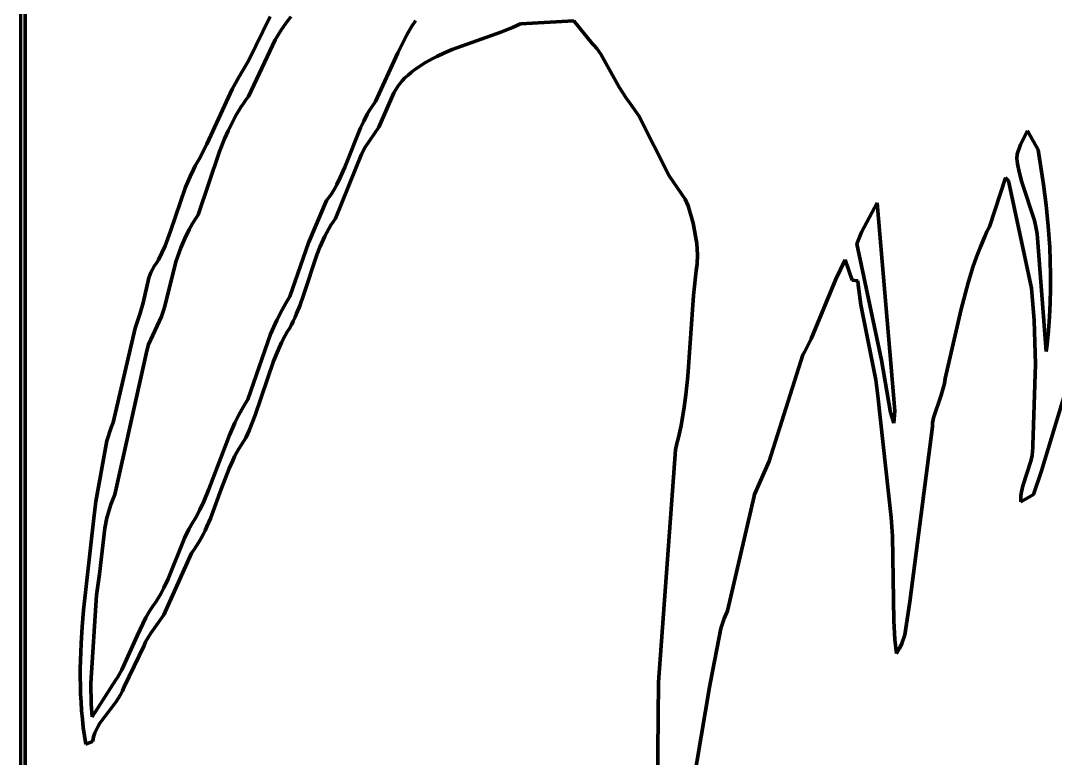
# Model space of a CAD drawing. Header units: millimetres. Extents: x 0 to 7.9, y 0 to 11.
# Drawn here: x 0 to 3.21, y 2.029 to 4.316 of the extents above; entities that cross this region are included whole.
import ezdxf

# ---------------------------------------------------------------- set-up
doc = ezdxf.new("R2010")
doc.units = ezdxf.units.MM
doc.layers.add('color#020202ff', color=7, linetype='CONTINUOUS', lineweight=100)
doc.layers.add('color#fefefeff', color=7, linetype='CONTINUOUS', lineweight=100)

msp = doc.modelspace()

# ---------------------------------------------------------------- linework, layer by layer
at = {"layer": 'color#020202ff'}
for p, q in [((0, 0), (0, 11.0278)), ((0.0145, 11.0128), (0.0139, 2.3334)), ((0.7066, 4.1917), (0.7739, 4.3292)), ((0.8263, 4.3131), (0.8096, 4.2893)), ((0.8383, 4.3284), (0.8263, 4.3131)), ((1.2135, 4.2989), (1.225, 4.3161)), ((1.5501, 4.3062), (1.526, 4.2954)), ((1.7164, 4.316), (1.5501, 4.3062)), ((1.773, 4.2451), (1.7164, 4.316)), ((0.8096, 4.2893), (0.7897, 4.2563)), ((1.1698, 4.2168), (1.1976, 4.2722)), ((1.1976, 4.2722), (1.2135, 4.2989)), ((1.4891, 4.2806), (1.3389, 4.2265)), ((1.526, 4.2954), (1.4891, 4.2806)), ((0.7897, 4.2563), (0.7072, 4.0815)), ((1.7779, 4.24), (1.773, 4.2451)), ((1.787, 4.2295), (1.7779, 4.24)), ((1.1012, 4.0659), (1.1698, 4.2168)), ((1.2906, 4.2051), (1.2789, 4.1991)), ((1.3145, 4.2162), (1.2906, 4.2051)), ((1.3389, 4.2265), (1.3145, 4.2162)), ((1.7994, 4.2128), (1.787, 4.2295)), ((1.8569, 4.1099), (1.7994, 4.2128)), ((0.6875, 4.1586), (0.7066, 4.1917)), ((1.2446, 4.1793), (1.2336, 4.172)), ((1.2558, 4.1863), (1.2446, 4.1793)), ((1.2673, 4.1929), (1.2558, 4.1863)), ((1.2789, 4.1991), (1.2673, 4.1929)), ((0.6559, 4.1043), (0.6763, 4.1408)), ((0.6763, 4.1408), (0.6875, 4.1586)), ((1.2017, 4.1476), (1.1921, 4.1387)), ((1.2121, 4.1562), (1.2017, 4.1476)), ((1.2227, 4.1643), (1.2121, 4.1562)), ((1.2336, 4.172), (1.2227, 4.1643)), ((1.1713, 4.114), (1.1575, 4.0924)), ((1.1832, 4.1292), (1.1713, 4.114)), ((1.1921, 4.1387), (1.1832, 4.1292)), ((1.8793, 4.0748), (1.8569, 4.1099)), ((0.5776, 3.9331), (0.6559, 4.1043)), ((0.7072, 4.0815), (0.6989, 4.0704)), ((1.1575, 4.0924), (1.111, 3.9856)), ((0.6832, 4.0475), (0.6759, 4.0357)), ((0.6909, 4.059), (0.6832, 4.0475)), ((0.6989, 4.0704), (0.6909, 4.059)), ((1.0812, 4.0362), (1.0875, 4.0463)), ((1.0875, 4.0463), (1.0941, 4.0562)), ((1.0941, 4.0562), (1.1012, 4.0659)), ((1.8909, 4.0598), (1.8793, 4.0748)), ((1.9175, 4.0206), (1.8909, 4.0598)), ((0.6689, 4.0238), (0.6622, 4.0118)), ((0.6759, 4.0357), (0.6689, 4.0238)), ((1.0641, 4.005), (1.0752, 4.026)), ((1.0752, 4.026), (1.0812, 4.0362)), ((2.0119, 3.8346), (1.9175, 4.0206)), ((0.6558, 3.9996), (0.6437, 3.9748)), ((0.6622, 4.0118), (0.6558, 3.9996)), ((1.0056, 3.8621), (1.054, 3.9836)), ((1.054, 3.9836), (1.0641, 4.005)), ((1.111, 3.9856), (1.0687, 3.9236)), ((0.6325, 3.9496), (0.6171, 3.911)), ((0.6437, 3.9748), (0.6325, 3.9496)), ((3.1235, 3.9749), (3.1013, 3.9321)), ((3.1569, 3.9153), (3.1235, 3.9749)), ((0.5533, 3.8868), (0.5776, 3.9331)), ((1.0687, 3.9236), (1.0577, 3.9023)), ((3.1013, 3.9321), (3.0912, 3.902)), ((0.5471, 3.8764), (0.5533, 3.8868)), ((0.6171, 3.911), (0.5501, 3.7141)), ((1.0577, 3.9023), (0.9769, 3.7028)), ((3.0912, 3.902), (3.0906, 3.8891)), ((3.0906, 3.8891), (3.0926, 3.8724)), ((3.1734, 3.8083), (3.1569, 3.9153)), ((0.5253, 3.8334), (0.5356, 3.8551)), ((0.5356, 3.8551), (0.5412, 3.8658)), ((0.5412, 3.8658), (0.5471, 3.8764)), ((0.9913, 3.8295), (1.0056, 3.8621)), ((3.0926, 3.8724), (3.0973, 3.8477)), ((0.5115, 3.8001), (0.5253, 3.8334)), ((0.9808, 3.8083), (0.9913, 3.8295)), ((2.0613, 3.7631), (2.0119, 3.8346)), ((3.0552, 3.8288), (3.005, 3.6773)), ((3.0648, 3.8199), (3.0552, 3.8288)), ((3.1356, 3.4866), (3.0648, 3.8199)), ((3.0973, 3.8477), (3.1061, 3.8155)), ((0.4648, 3.6632), (0.5115, 3.8001)), ((0.9628, 3.7776), (0.9691, 3.7877)), ((0.9691, 3.7877), (0.9751, 3.7979)), ((0.9751, 3.7979), (0.9808, 3.8083)), ((3.1061, 3.8155), (3.1453, 3.6961)), ((3.1814, 3.7438), (3.1734, 3.8083)), ((0.8925, 3.6269), (0.9492, 3.7581)), ((0.9492, 3.7581), (0.9562, 3.7678)), ((0.9562, 3.7678), (0.9628, 3.7776)), ((2.0707, 3.7424), (2.0613, 3.7631)), ((2.0865, 3.688), (2.0707, 3.7424)), ((2.6569, 3.751), (2.608, 3.6608)), ((2.6963, 3.2906), (2.6569, 3.751)), ((3.1877, 3.6791), (3.1814, 3.7438)), ((0.5442, 3.7053), (0.5332, 3.6873)), ((0.5501, 3.7141), (0.5442, 3.7053)), ((0.9694, 3.6923), (0.9623, 3.6816)), ((0.9769, 3.7028), (0.9694, 3.6923)), ((3.1453, 3.6961), (3.1507, 3.6715)), ((0.4477, 3.6182), (0.4648, 3.6632)), ((0.5229, 3.6689), (0.5091, 3.6405)), ((0.5332, 3.6873), (0.5229, 3.6689)), ((0.9493, 3.6596), (0.9434, 3.6484)), ((0.9556, 3.6707), (0.9493, 3.6596)), ((0.9623, 3.6816), (0.9556, 3.6707)), ((2.0977, 3.6253), (2.0865, 3.688)), ((2.608, 3.6608), (2.5942, 3.6245)), ((2.9976, 3.662), (2.9906, 3.6466)), ((3.005, 3.6773), (2.9976, 3.662)), ((3.1507, 3.6715), (3.1532, 3.6549)), ((3.1922, 3.6143), (3.1877, 3.6791)), ((0.5091, 3.6405), (0.4969, 3.6113)), ((0.9379, 3.637), (0.9276, 3.6137)), ((0.9434, 3.6484), (0.9379, 3.637)), ((2.9906, 3.6466), (2.9774, 3.6154)), ((3.1532, 3.6549), (3.1814, 3.2901)), ((0.4272, 3.5747), (0.4379, 3.5962)), ((0.4379, 3.5962), (0.4477, 3.6182)), ((0.4969, 3.6113), (0.4827, 3.5715)), ((0.8352, 3.4604), (0.8925, 3.6269)), ((0.9276, 3.6137), (0.9184, 3.5899)), ((2.0995, 3.59), (2.0977, 3.6253)), ((2.5942, 3.6245), (2.67, 3.2639)), ((2.9774, 3.6154), (2.9653, 3.5838)), ((3.1941, 3.571), (3.1922, 3.6143)), ((0.4145, 3.5548), (0.4214, 3.5641)), ((0.4214, 3.5641), (0.4272, 3.5747)), ((0.4827, 3.5715), (0.4461, 3.4281)), ((0.9184, 3.5899), (0.8785, 3.468)), ((2.0983, 3.5617), (2.0995, 3.59)), ((2.5576, 3.5746), (2.5292, 3.5143)), ((2.5792, 3.5112), (2.5576, 3.5746)), ((2.9653, 3.5838), (2.9541, 3.5519)), ((3.195, 3.5278), (3.1941, 3.571)), ((0.3975, 3.5193), (0.4035, 3.535)), ((0.4035, 3.535), (0.4085, 3.5451)), ((0.4085, 3.5451), (0.4145, 3.5548)), ((2.0932, 3.5214), (2.0955, 3.5405)), ((2.0955, 3.5405), (2.0983, 3.5617)), ((2.9541, 3.5519), (2.939, 3.5035)), ((0.3801, 3.4416), (0.3975, 3.5193)), ((2.0874, 3.4639), (2.0932, 3.5214)), ((2.5292, 3.5143), (2.4526, 3.3297)), ((2.5966, 3.5093), (2.5792, 3.5112)), ((2.5978, 3.4968), (2.5966, 3.5093)), ((2.939, 3.5035), (2.9172, 3.4216)), ((3.195, 3.4845), (3.195, 3.5278)), ((0.8785, 3.468), (0.8657, 3.4318)), ((2.6065, 3.4351), (2.5978, 3.4968)), ((3.144, 3.3861), (3.1356, 3.4866)), ((3.1939, 3.4412), (3.195, 3.4845)), ((0.3707, 3.4089), (0.3801, 3.4416)), ((0.8108, 3.4194), (0.8225, 3.4401)), ((0.8225, 3.4401), (0.8352, 3.4604)), ((2.0695, 3.2134), (2.0874, 3.4639)), ((2.6525, 3.2025), (2.6065, 3.4351)), ((3.1918, 3.398), (3.1939, 3.4412)), ((0.3555, 3.3632), (0.3707, 3.4089)), ((0.445, 3.4232), (0.437, 3.3992)), ((0.4461, 3.4281), (0.445, 3.4232)), ((0.7945, 3.3876), (0.8108, 3.4194)), ((0.8561, 3.408), (0.851, 3.3964)), ((0.8657, 3.4318), (0.8561, 3.408)), ((2.9172, 3.4216), (2.8681, 3.2068)), ((0.437, 3.3992), (0.397, 3.3121)), ((0.7752, 3.3442), (0.7945, 3.3876)), ((0.8397, 3.3734), (0.8335, 3.3621)), ((0.8455, 3.3848), (0.8397, 3.3734)), ((0.851, 3.3964), (0.8455, 3.3848)), ((3.1483, 3.2516), (3.144, 3.3861)), ((3.1885, 3.3548), (3.1918, 3.398)), ((0.2871, 3.0707), (0.3555, 3.3632)), ((0.7044, 3.1416), (0.7752, 3.3442)), ((0.8207, 3.3402), (0.8091, 3.3178)), ((0.827, 3.3513), (0.8207, 3.3402)), ((0.8335, 3.3621), (0.827, 3.3513)), ((3.1841, 3.3117), (3.1885, 3.3548)), ((0.397, 3.3121), (0.3918, 3.2924)), ((0.8091, 3.3178), (0.7985, 3.295)), ((2.4526, 3.3297), (2.4324, 3.2902)), ((3.1814, 3.2901), (3.1841, 3.3117)), ((0.3918, 3.2924), (0.2922, 2.8472)), ((0.7985, 3.295), (0.7842, 3.2601)), ((2.4269, 3.2805), (2.3222, 2.9504)), ((2.4324, 3.2902), (2.4269, 3.2805)), ((2.7115, 3.1064), (2.6963, 3.2906)), ((0.7842, 3.2601), (0.7273, 3.0929)), ((2.67, 3.2639), (2.6982, 3.1008)), ((3.1401, 2.9994), (3.1483, 3.2516)), ((2.0635, 3.1559), (2.0695, 3.2134)), ((2.6591, 3.1531), (2.6525, 3.2025)), ((2.866, 3.1908), (2.856, 3.155)), ((2.8681, 3.2068), (2.866, 3.1908)), ((3.2523, 3.2036), (3.1664, 2.9203)), ((2.0584, 3.1178), (2.0635, 3.1559)), ((2.7007, 2.7758), (2.6591, 3.1531)), ((2.856, 3.155), (2.8318, 3.0845)), ((0.677, 3.0937), (0.6901, 3.118)), ((0.6901, 3.118), (0.6971, 3.1299)), ((0.6971, 3.1299), (0.7044, 3.1416)), ((2.0523, 3.0798), (2.0584, 3.1178)), ((0.6648, 3.0689), (0.677, 3.0937)), ((0.7273, 3.0929), (0.7091, 3.0459)), ((2.6982, 3.1008), (2.7088, 3.068)), ((2.7088, 3.068), (2.7115, 3.1064)), ((2.8318, 3.0845), (2.8291, 3.0687)), ((0.2671, 3.0132), (0.2806, 3.0545)), ((0.2806, 3.0545), (0.2871, 3.0707)), ((0.6482, 3.0311), (0.6648, 3.0689)), ((2.0448, 3.0421), (2.0487, 3.0609)), ((2.0487, 3.0609), (2.0523, 3.0798)), ((2.8283, 3.0578), (2.758, 2.5142)), ((2.8291, 3.0687), (2.8283, 3.0578)), ((0.584, 2.863), (0.6482, 3.0311)), ((0.6989, 3.0228), (0.691, 3.0115)), ((0.7091, 3.0459), (0.6989, 3.0228)), ((2.036, 3.0046), (2.0406, 3.0233)), ((2.0406, 3.0233), (2.0448, 3.0421)), ((0.233, 2.8249), (0.2671, 3.0132)), ((0.6765, 2.9883), (0.6699, 2.9764)), ((0.6835, 3), (0.6765, 2.9883)), ((0.691, 3.0115), (0.6835, 3)), ((1.9788, 2.2647), (2.0309, 2.9859)), ((2.0309, 2.9859), (2.036, 3.0046)), ((3.1393, 2.9806), (3.1401, 2.9931)), ((3.1401, 2.9931), (3.1401, 2.9994)), ((0.6636, 2.9643), (0.6576, 2.952)), ((0.6699, 2.9764), (0.6636, 2.9643)), ((3.1333, 2.9502), (3.1375, 2.9683)), ((3.1375, 2.9683), (3.1393, 2.9806)), ((0.6465, 2.9271), (0.622, 2.863)), ((0.6576, 2.952), (0.6465, 2.9271)), ((2.3222, 2.9504), (2.2759, 2.8454)), ((3.1086, 2.8735), (3.1333, 2.9502)), ((3.1664, 2.9203), (3.1425, 2.8469)), ((0.5677, 2.8249), (0.584, 2.863)), ((0.622, 2.863), (0.5885, 2.7729)), ((3.1047, 2.8553), (3.1086, 2.8735)), ((0.2273, 2.7733), (0.233, 2.8249)), ((0.2836, 2.8268), (0.2798, 2.8164)), ((0.2877, 2.837), (0.2836, 2.8268)), ((0.2922, 2.8472), (0.2877, 2.837)), ((0.5559, 2.7999), (0.5677, 2.8249)), ((2.275, 2.8413), (2.1925, 2.4861)), ((2.2759, 2.8454), (2.275, 2.8413)), ((3.1028, 2.8304), (3.1032, 2.843)), ((3.103, 2.824), (3.1028, 2.8304)), ((3.1425, 2.8469), (3.103, 2.824)), ((3.1032, 2.843), (3.1047, 2.8553)), ((0.2732, 2.7955), (0.2676, 2.7744)), ((0.2798, 2.8164), (0.2732, 2.7955)), ((0.5431, 2.7753), (0.5559, 2.7999)), ((0.1948, 2.4884), (0.2273, 2.7733)), ((0.2676, 2.7744), (0.261, 2.7422)), ((0.5321, 2.7575), (0.5431, 2.7753)), ((0.5885, 2.7729), (0.5777, 2.7477)), ((2.7041, 2.7177), (2.7007, 2.7758)), ((0.261, 2.7422), (0.244, 2.5999)), ((0.5086, 2.7111), (0.5221, 2.7393)), ((0.5221, 2.7393), (0.5321, 2.7575)), ((0.5719, 2.7353), (0.5658, 2.7231)), ((0.5777, 2.7477), (0.5719, 2.7353)), ((0.4576, 2.5854), (0.5086, 2.7111)), ((0.5527, 2.6992), (0.5455, 2.6875)), ((0.5594, 2.7111), (0.5527, 2.6992)), ((0.5658, 2.7231), (0.5594, 2.7111)), ((2.7083, 2.4556), (2.7041, 2.7177)), ((0.5298, 2.6648), (0.4442, 2.4743)), ((0.5379, 2.676), (0.5298, 2.6648)), ((0.5455, 2.6875), (0.5379, 2.676)), ((0.244, 2.5999), (0.2347, 2.5346)), ((0.4443, 2.5571), (0.4576, 2.5854)), ((0.4238, 2.5208), (0.4345, 2.5387)), ((0.4345, 2.5387), (0.4443, 2.5571)), ((0.2347, 2.5346), (0.2176, 2.2616)), ((0.412, 2.5035), (0.418, 2.5121)), ((0.418, 2.5121), (0.4238, 2.5208)), ((2.758, 2.5142), (2.743, 2.4117)), ((0.1905, 2.4364), (0.1948, 2.4884)), ((0.388, 2.4655), (0.4018, 2.4886)), ((0.4018, 2.4886), (0.412, 2.5035)), ((0.4442, 2.4743), (0.4035, 2.4168)), ((2.1925, 2.4861), (2.1827, 2.4628)), ((0.3609, 2.4091), (0.388, 2.4655)), ((2.1827, 2.4628), (2.1721, 2.4311)), ((2.7123, 2.3976), (2.7083, 2.4556)), ((0.1873, 2.3845), (0.1905, 2.4364)), ((0.3134, 2.3028), (0.3609, 2.4091)), ((0.4035, 2.4168), (0.387, 2.3902)), ((2.1721, 2.4311), (2.1398, 2.2664)), ((2.743, 2.4117), (2.7336, 2.3847)), ((0.1861, 2.3585), (0.1873, 2.3845)), ((0.3826, 2.3792), (0.3214, 2.2506)), ((0.387, 2.3902), (0.3826, 2.3792)), ((2.7172, 2.3542), (2.7123, 2.3976)), ((2.7336, 2.3847), (2.7262, 2.3691)), ((0.1853, 2.3325), (0.1861, 2.3585)), ((2.7262, 2.3691), (2.7172, 2.3542)), ((0.0139, 2.3334), (0.0149, 0.015)), ((0.1849, 2.3065), (0.1853, 2.3325)), ((0.1848, 2.2806), (0.1849, 2.3065)), ((0.1852, 2.2546), (0.1848, 2.2806)), ((0.2951, 2.2719), (0.3, 2.2794)), ((0.3, 2.2794), (0.3134, 2.3028)), ((0.186, 2.2286), (0.1852, 2.2546)), ((0.2176, 2.2616), (0.2191, 2.1966)), ((0.222, 2.1575), (0.2951, 2.2719)), ((0.3214, 2.2506), (0.316, 2.2381)), ((1.9723, 1.6805), (1.9788, 2.2647)), ((2.1365, 2.25), (2.0763, 1.8892)), ((2.1398, 2.2664), (2.1365, 2.25)), ((0.1873, 2.2027), (0.186, 2.2286)), ((0.3097, 2.2261), (0.2949, 2.2035)), ((0.316, 2.2381), (0.3097, 2.2261)), ((0.1891, 2.1767), (0.1873, 2.2027)), ((0.2191, 2.1966), (0.222, 2.1575)), ((0.2949, 2.2035), (0.2459, 2.1382)), ((0.1914, 2.1508), (0.1891, 2.1767)), ((0.1943, 2.1249), (0.1914, 2.1508)), ((0.1978, 2.099), (0.1943, 2.1249)), ((0.239, 2.1266), (0.233, 2.1145)), ((0.2459, 2.1382), (0.239, 2.1266)), ((0.2019, 2.0731), (0.1978, 2.099)), ((0.2244, 2.0886), (0.2231, 2.0816)), ((0.2261, 2.0953), (0.2244, 2.0886)), ((0.2281, 2.1019), (0.2261, 2.0953)), ((0.2304, 2.1083), (0.2281, 2.1019)), ((0.233, 2.1145), (0.2304, 2.1083)), ((0.2231, 2.0816), (0.2019, 2.0731))]:
    msp.add_line(p, q, dxfattribs=at)
at = {"layer": 'color#fefefeff'}
for p, q in [((0.0139, 2.3334), (0.0145, 11.0128)), ((0.7739, 4.3292), (0.7066, 4.1917)), ((0.8096, 4.2893), (0.8263, 4.3131)), ((0.8263, 4.3131), (0.8383, 4.3284)), ((1.225, 4.3161), (1.2135, 4.2989)), ((1.526, 4.2954), (1.5501, 4.3062)), ((1.5501, 4.3062), (1.7164, 4.316)), ((1.7164, 4.316), (1.773, 4.2451)), ((0.7897, 4.2563), (0.8096, 4.2893)), ((1.1976, 4.2722), (1.1698, 4.2168)), ((1.2135, 4.2989), (1.1976, 4.2722)), ((1.3389, 4.2265), (1.4891, 4.2806)), ((1.4891, 4.2806), (1.526, 4.2954)), ((0.7072, 4.0815), (0.7897, 4.2563)), ((1.773, 4.2451), (1.7779, 4.24)), ((1.7779, 4.24), (1.787, 4.2295)), ((1.1698, 4.2168), (1.1012, 4.0659)), ((1.2789, 4.1991), (1.2906, 4.2051)), ((1.2906, 4.2051), (1.3145, 4.2162)), ((1.3145, 4.2162), (1.3389, 4.2265)), ((1.787, 4.2295), (1.7994, 4.2128)), ((1.7994, 4.2128), (1.8569, 4.1099)), ((0.7066, 4.1917), (0.6875, 4.1586)), ((1.2336, 4.172), (1.2446, 4.1793)), ((1.2446, 4.1793), (1.2558, 4.1863)), ((1.2558, 4.1863), (1.2673, 4.1929)), ((1.2673, 4.1929), (1.2789, 4.1991)), ((0.6763, 4.1408), (0.6559, 4.1043)), ((0.6875, 4.1586), (0.6763, 4.1408)), ((1.1921, 4.1387), (1.2017, 4.1476)), ((1.2017, 4.1476), (1.2121, 4.1562)), ((1.2121, 4.1562), (1.2227, 4.1643)), ((1.2227, 4.1643), (1.2336, 4.172)), ((1.1575, 4.0924), (1.1713, 4.114)), ((1.1713, 4.114), (1.1832, 4.1292)), ((1.1832, 4.1292), (1.1921, 4.1387)), ((1.8569, 4.1099), (1.8793, 4.0748)), ((0.6559, 4.1043), (0.5776, 3.9331)), ((0.6989, 4.0704), (0.7072, 4.0815)), ((1.111, 3.9856), (1.1575, 4.0924)), ((0.6759, 4.0357), (0.6832, 4.0475)), ((0.6832, 4.0475), (0.6909, 4.059)), ((0.6909, 4.059), (0.6989, 4.0704)), ((1.0875, 4.0463), (1.0812, 4.0362)), ((1.0941, 4.0562), (1.0875, 4.0463)), ((1.1012, 4.0659), (1.0941, 4.0562)), ((1.8793, 4.0748), (1.8909, 4.0598)), ((1.8909, 4.0598), (1.9175, 4.0206)), ((0.6622, 4.0118), (0.6689, 4.0238)), ((0.6689, 4.0238), (0.6759, 4.0357)), ((1.0752, 4.026), (1.0641, 4.005)), ((1.0812, 4.0362), (1.0752, 4.026)), ((1.9175, 4.0206), (2.0119, 3.8346)), ((0.6437, 3.9748), (0.6558, 3.9996)), ((0.6558, 3.9996), (0.6622, 4.0118)), ((1.054, 3.9836), (1.0056, 3.8621)), ((1.0641, 4.005), (1.054, 3.9836)), ((1.0687, 3.9236), (1.111, 3.9856)), ((0.6171, 3.911), (0.6325, 3.9496)), ((0.6325, 3.9496), (0.6437, 3.9748)), ((3.1013, 3.9321), (3.1235, 3.9749)), ((3.1235, 3.9749), (3.1569, 3.9153)), ((0.5776, 3.9331), (0.5533, 3.8868)), ((1.0577, 3.9023), (1.0687, 3.9236)), ((3.0912, 3.902), (3.1013, 3.9321)), ((0.5533, 3.8868), (0.5471, 3.8764)), ((0.5501, 3.7141), (0.6171, 3.911)), ((0.9769, 3.7028), (1.0577, 3.9023)), ((3.0906, 3.8891), (3.0912, 3.902)), ((3.0926, 3.8724), (3.0906, 3.8891)), ((3.1569, 3.9153), (3.1734, 3.8083)), ((0.5356, 3.8551), (0.5253, 3.8334)), ((0.5412, 3.8658), (0.5356, 3.8551)), ((0.5471, 3.8764), (0.5412, 3.8658)), ((1.0056, 3.8621), (0.9913, 3.8295)), ((3.0973, 3.8477), (3.0926, 3.8724)), ((0.5253, 3.8334), (0.5115, 3.8001)), ((0.9913, 3.8295), (0.9808, 3.8083)), ((2.0119, 3.8346), (2.0613, 3.7631)), ((3.005, 3.6773), (3.0552, 3.8288)), ((3.0552, 3.8288), (3.0648, 3.8199)), ((3.0648, 3.8199), (3.1356, 3.4866)), ((3.1061, 3.8155), (3.0973, 3.8477)), ((0.5115, 3.8001), (0.4648, 3.6632)), ((0.9691, 3.7877), (0.9628, 3.7776)), ((0.9751, 3.7979), (0.9691, 3.7877)), ((0.9808, 3.8083), (0.9751, 3.7979)), ((3.1453, 3.6961), (3.1061, 3.8155)), ((3.1734, 3.8083), (3.1814, 3.7438)), ((0.9492, 3.7581), (0.8925, 3.6269)), ((0.9562, 3.7678), (0.9492, 3.7581)), ((0.9628, 3.7776), (0.9562, 3.7678)), ((2.0613, 3.7631), (2.0707, 3.7424)), ((2.0707, 3.7424), (2.0865, 3.688)), ((2.608, 3.6608), (2.6569, 3.751)), ((2.6569, 3.751), (2.6963, 3.2906)), ((3.1814, 3.7438), (3.1877, 3.6791)), ((0.5332, 3.6873), (0.5442, 3.7053)), ((0.5442, 3.7053), (0.5501, 3.7141)), ((0.9623, 3.6816), (0.9694, 3.6923)), ((0.9694, 3.6923), (0.9769, 3.7028)), ((3.1507, 3.6715), (3.1453, 3.6961)), ((0.4648, 3.6632), (0.4477, 3.6182)), ((0.5091, 3.6405), (0.5229, 3.6689)), ((0.5229, 3.6689), (0.5332, 3.6873)), ((0.9434, 3.6484), (0.9493, 3.6596)), ((0.9493, 3.6596), (0.9556, 3.6707)), ((0.9556, 3.6707), (0.9623, 3.6816)), ((2.0865, 3.688), (2.0977, 3.6253)), ((2.5942, 3.6245), (2.608, 3.6608)), ((2.9906, 3.6466), (2.9976, 3.662)), ((2.9976, 3.662), (3.005, 3.6773)), ((3.1532, 3.6549), (3.1507, 3.6715)), ((3.1877, 3.6791), (3.1922, 3.6143)), ((0.4969, 3.6113), (0.5091, 3.6405)), ((0.9276, 3.6137), (0.9379, 3.637)), ((0.9379, 3.637), (0.9434, 3.6484)), ((2.9774, 3.6154), (2.9906, 3.6466)), ((3.1814, 3.2901), (3.1532, 3.6549)), ((0.4379, 3.5962), (0.4272, 3.5747)), ((0.4477, 3.6182), (0.4379, 3.5962)), ((0.4827, 3.5715), (0.4969, 3.6113)), ((0.8925, 3.6269), (0.8352, 3.4604)), ((0.9184, 3.5899), (0.9276, 3.6137)), ((2.0977, 3.6253), (2.0995, 3.59)), ((2.67, 3.2639), (2.5942, 3.6245)), ((2.9653, 3.5838), (2.9774, 3.6154)), ((3.1922, 3.6143), (3.1941, 3.571)), ((0.4214, 3.5641), (0.4145, 3.5548)), ((0.4272, 3.5747), (0.4214, 3.5641)), ((0.4461, 3.4281), (0.4827, 3.5715)), ((0.8785, 3.468), (0.9184, 3.5899)), ((2.0995, 3.59), (2.0983, 3.5617)), ((2.5292, 3.5143), (2.5576, 3.5746)), ((2.5576, 3.5746), (2.5792, 3.5112)), ((2.9541, 3.5519), (2.9653, 3.5838)), ((3.1941, 3.571), (3.195, 3.5278)), ((0.4035, 3.535), (0.3975, 3.5193)), ((0.4085, 3.5451), (0.4035, 3.535)), ((0.4145, 3.5548), (0.4085, 3.5451)), ((2.0955, 3.5405), (2.0932, 3.5214)), ((2.0983, 3.5617), (2.0955, 3.5405)), ((2.939, 3.5035), (2.9541, 3.5519)), ((0.3975, 3.5193), (0.3801, 3.4416)), ((2.0932, 3.5214), (2.0874, 3.4639)), ((2.4526, 3.3297), (2.5292, 3.5143)), ((2.5792, 3.5112), (2.5966, 3.5093)), ((2.5966, 3.5093), (2.5978, 3.4968)), ((2.9172, 3.4216), (2.939, 3.5035)), ((3.195, 3.5278), (3.195, 3.4845)), ((0.8657, 3.4318), (0.8785, 3.468)), ((2.5978, 3.4968), (2.6065, 3.4351)), ((3.1356, 3.4866), (3.144, 3.3861)), ((3.195, 3.4845), (3.1939, 3.4412)), ((0.3801, 3.4416), (0.3707, 3.4089)), ((0.8225, 3.4401), (0.8108, 3.4194)), ((0.8352, 3.4604), (0.8225, 3.4401)), ((2.0874, 3.4639), (2.0695, 3.2134)), ((2.6065, 3.4351), (2.6525, 3.2025)), ((3.1939, 3.4412), (3.1918, 3.398)), ((0.3707, 3.4089), (0.3555, 3.3632)), ((0.437, 3.3992), (0.445, 3.4232)), ((0.445, 3.4232), (0.4461, 3.4281)), ((0.8108, 3.4194), (0.7945, 3.3876)), ((0.851, 3.3964), (0.8561, 3.408)), ((0.8561, 3.408), (0.8657, 3.4318)), ((2.8681, 3.2068), (2.9172, 3.4216)), ((0.397, 3.3121), (0.437, 3.3992)), ((0.7945, 3.3876), (0.7752, 3.3442)), ((0.8335, 3.3621), (0.8397, 3.3734)), ((0.8397, 3.3734), (0.8455, 3.3848)), ((0.8455, 3.3848), (0.851, 3.3964)), ((3.144, 3.3861), (3.1483, 3.2516)), ((3.1918, 3.398), (3.1885, 3.3548)), ((0.3555, 3.3632), (0.2871, 3.0707)), ((0.7752, 3.3442), (0.7044, 3.1416)), ((0.8091, 3.3178), (0.8207, 3.3402)), ((0.8207, 3.3402), (0.827, 3.3513)), ((0.827, 3.3513), (0.8335, 3.3621)), ((3.1885, 3.3548), (3.1841, 3.3117)), ((0.3918, 3.2924), (0.397, 3.3121)), ((0.7985, 3.295), (0.8091, 3.3178)), ((2.4324, 3.2902), (2.4526, 3.3297)), ((3.1841, 3.3117), (3.1814, 3.2901)), ((0.2922, 2.8472), (0.3918, 3.2924)), ((0.7842, 3.2601), (0.7985, 3.295)), ((2.3222, 2.9504), (2.4269, 3.2805)), ((2.4269, 3.2805), (2.4324, 3.2902)), ((2.6963, 3.2906), (2.7115, 3.1064)), ((0.7273, 3.0929), (0.7842, 3.2601)), ((2.6982, 3.1008), (2.67, 3.2639)), ((3.1483, 3.2516), (3.1401, 2.9994)), ((2.0695, 3.2134), (2.0635, 3.1559)), ((2.6525, 3.2025), (2.6591, 3.1531)), ((2.856, 3.155), (2.866, 3.1908)), ((2.866, 3.1908), (2.8681, 3.2068)), ((3.1664, 2.9203), (3.2523, 3.2036)), ((2.0635, 3.1559), (2.0584, 3.1178)), ((2.6591, 3.1531), (2.7007, 2.7758)), ((2.8318, 3.0845), (2.856, 3.155)), ((0.6901, 3.118), (0.677, 3.0937)), ((0.6971, 3.1299), (0.6901, 3.118)), ((0.7044, 3.1416), (0.6971, 3.1299)), ((2.0584, 3.1178), (2.0523, 3.0798)), ((0.677, 3.0937), (0.6648, 3.0689)), ((0.7091, 3.0459), (0.7273, 3.0929)), ((2.7088, 3.068), (2.6982, 3.1008)), ((2.7115, 3.1064), (2.7088, 3.068)), ((2.8291, 3.0687), (2.8318, 3.0845)), ((0.2806, 3.0545), (0.2671, 3.0132)), ((0.2871, 3.0707), (0.2806, 3.0545)), ((0.6648, 3.0689), (0.6482, 3.0311)), ((2.0487, 3.0609), (2.0448, 3.0421)), ((2.0523, 3.0798), (2.0487, 3.0609)), ((2.758, 2.5142), (2.8283, 3.0578)), ((2.8283, 3.0578), (2.8291, 3.0687)), ((0.6482, 3.0311), (0.584, 2.863)), ((0.691, 3.0115), (0.6989, 3.0228)), ((0.6989, 3.0228), (0.7091, 3.0459)), ((2.0406, 3.0233), (2.036, 3.0046)), ((2.0448, 3.0421), (2.0406, 3.0233)), ((0.2671, 3.0132), (0.233, 2.8249)), ((0.6699, 2.9764), (0.6765, 2.9883)), ((0.6765, 2.9883), (0.6835, 3)), ((0.6835, 3), (0.691, 3.0115)), ((2.0309, 2.9859), (1.9788, 2.2647)), ((2.036, 3.0046), (2.0309, 2.9859)), ((3.1401, 2.9931), (3.1393, 2.9806)), ((3.1401, 2.9994), (3.1401, 2.9931)), ((0.6576, 2.952), (0.6636, 2.9643)), ((0.6636, 2.9643), (0.6699, 2.9764)), ((3.1375, 2.9683), (3.1333, 2.9502)), ((3.1393, 2.9806), (3.1375, 2.9683)), ((0.622, 2.863), (0.6465, 2.9271)), ((0.6465, 2.9271), (0.6576, 2.952)), ((2.2759, 2.8454), (2.3222, 2.9504)), ((3.1333, 2.9502), (3.1086, 2.8735)), ((3.1425, 2.8469), (3.1664, 2.9203)), ((0.584, 2.863), (0.5677, 2.8249)), ((0.5885, 2.7729), (0.622, 2.863)), ((3.1086, 2.8735), (3.1047, 2.8553)), ((0.233, 2.8249), (0.2273, 2.7733)), ((0.2798, 2.8164), (0.2836, 2.8268)), ((0.2836, 2.8268), (0.2877, 2.837)), ((0.2877, 2.837), (0.2922, 2.8472)), ((0.5677, 2.8249), (0.5559, 2.7999)), ((2.1925, 2.4861), (2.275, 2.8413)), ((2.275, 2.8413), (2.2759, 2.8454)), ((3.1032, 2.843), (3.1028, 2.8304)), ((3.1028, 2.8304), (3.103, 2.824)), ((3.103, 2.824), (3.1425, 2.8469)), ((3.1047, 2.8553), (3.1032, 2.843)), ((0.2676, 2.7744), (0.2732, 2.7955)), ((0.2732, 2.7955), (0.2798, 2.8164)), ((0.5559, 2.7999), (0.5431, 2.7753)), ((0.2273, 2.7733), (0.1948, 2.4884)), ((0.261, 2.7422), (0.2676, 2.7744)), ((0.5431, 2.7753), (0.5321, 2.7575)), ((0.5777, 2.7477), (0.5885, 2.7729)), ((2.7007, 2.7758), (2.7041, 2.7177)), ((0.244, 2.5999), (0.261, 2.7422)), ((0.5221, 2.7393), (0.5086, 2.7111)), ((0.5321, 2.7575), (0.5221, 2.7393)), ((0.5658, 2.7231), (0.5719, 2.7353)), ((0.5719, 2.7353), (0.5777, 2.7477)), ((0.5086, 2.7111), (0.4576, 2.5854)), ((0.5455, 2.6875), (0.5527, 2.6992)), ((0.5527, 2.6992), (0.5594, 2.7111)), ((0.5594, 2.7111), (0.5658, 2.7231)), ((2.7041, 2.7177), (2.7083, 2.4556)), ((0.4442, 2.4743), (0.5298, 2.6648)), ((0.5298, 2.6648), (0.5379, 2.676)), ((0.5379, 2.676), (0.5455, 2.6875)), ((0.2347, 2.5346), (0.244, 2.5999)), ((0.4576, 2.5854), (0.4443, 2.5571)), ((0.4345, 2.5387), (0.4238, 2.5208)), ((0.4443, 2.5571), (0.4345, 2.5387)), ((0.2176, 2.2616), (0.2347, 2.5346)), ((0.418, 2.5121), (0.412, 2.5035)), ((0.4238, 2.5208), (0.418, 2.5121)), ((2.743, 2.4117), (2.758, 2.5142)), ((0.1948, 2.4884), (0.1905, 2.4364)), ((0.4018, 2.4886), (0.388, 2.4655)), ((0.412, 2.5035), (0.4018, 2.4886)), ((0.4035, 2.4168), (0.4442, 2.4743)), ((2.1827, 2.4628), (2.1925, 2.4861)), ((0.388, 2.4655), (0.3609, 2.4091)), ((2.1721, 2.4311), (2.1827, 2.4628)), ((2.7083, 2.4556), (2.7123, 2.3976)), ((0.1905, 2.4364), (0.1873, 2.3845)), ((0.3609, 2.4091), (0.3134, 2.3028)), ((0.387, 2.3902), (0.4035, 2.4168)), ((2.1398, 2.2664), (2.1721, 2.4311)), ((2.7336, 2.3847), (2.743, 2.4117)), ((0.1873, 2.3845), (0.1861, 2.3585)), ((0.3214, 2.2506), (0.3826, 2.3792)), ((0.3826, 2.3792), (0.387, 2.3902)), ((2.7123, 2.3976), (2.7172, 2.3542)), ((2.7262, 2.3691), (2.7336, 2.3847)), ((0.1861, 2.3585), (0.1853, 2.3325)), ((2.7172, 2.3542), (2.7262, 2.3691)), ((0.0149, 0.015), (0.0139, 2.3334)), ((0.1853, 2.3325), (0.1849, 2.3065)), ((0.1849, 2.3065), (0.1848, 2.2806)), ((0.1848, 2.2806), (0.1852, 2.2546)), ((0.3, 2.2794), (0.2951, 2.2719)), ((0.3134, 2.3028), (0.3, 2.2794)), ((0.1852, 2.2546), (0.186, 2.2286)), ((0.2191, 2.1966), (0.2176, 2.2616)), ((0.2951, 2.2719), (0.222, 2.1575)), ((0.316, 2.2381), (0.3214, 2.2506)), ((1.9788, 2.2647), (1.9723, 1.6805)), ((2.0763, 1.8892), (2.1365, 2.25)), ((2.1365, 2.25), (2.1398, 2.2664)), ((0.186, 2.2286), (0.1873, 2.2027)), ((0.2949, 2.2035), (0.3097, 2.2261)), ((0.3097, 2.2261), (0.316, 2.2381)), ((0.1873, 2.2027), (0.1891, 2.1767)), ((0.222, 2.1575), (0.2191, 2.1966)), ((0.2459, 2.1382), (0.2949, 2.2035)), ((0.1891, 2.1767), (0.1914, 2.1508)), ((0.1914, 2.1508), (0.1943, 2.1249)), ((0.1943, 2.1249), (0.1978, 2.099)), ((0.233, 2.1145), (0.239, 2.1266)), ((0.239, 2.1266), (0.2459, 2.1382)), ((0.1978, 2.099), (0.2019, 2.0731)), ((0.2231, 2.0816), (0.2244, 2.0886)), ((0.2244, 2.0886), (0.2261, 2.0953)), ((0.2261, 2.0953), (0.2281, 2.1019)), ((0.2281, 2.1019), (0.2304, 2.1083)), ((0.2304, 2.1083), (0.233, 2.1145)), ((0.2019, 2.0731), (0.2231, 2.0816))]:
    msp.add_line(p, q, dxfattribs=at)

doc.saveas('drawing.dxf')
